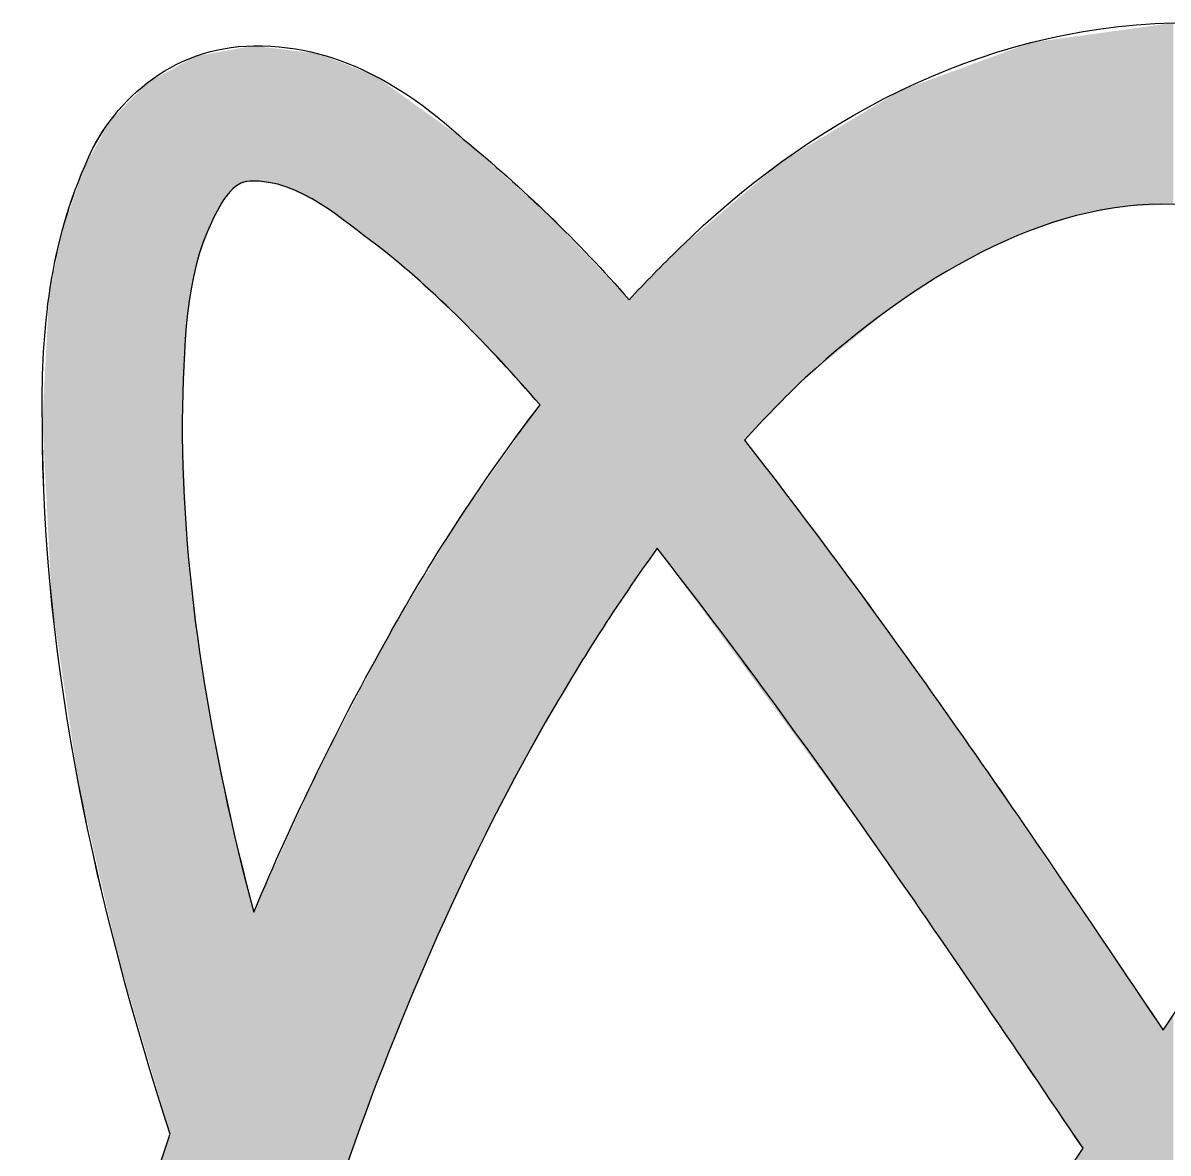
# Model space of a CAD drawing. Extents: x 0 to 50.4, y 0 to 50.
# Drawn here: x 0.05 to 25.2, y 25.2 to 50.02 of the extents above; entities that cross this region are included whole.
import ezdxf

# ---------------------------------------------------------------- set-up
doc = ezdxf.new("R2010")
doc.units = 0
doc.layers.add('LAYER_1', color=7, linetype='CONTINUOUS')

# ---------------------------------------------------------------- blocks, each defined once
blk = doc.blocks.new('BLOCK_2')
at = {"layer": 'LAYER_1'}
blk.add_open_spline([(47.658, 16.953), (47.944, 14.802), (48.274, 11.767), (48.112, 8.697), (48.022, 7.164), (47.88, 5.394), (47.143, 4.01), (46.751, 3.333), (46.085, 2.68), (45.501, 2.82), (44.513, 2.803), (43.587, 3.598), (42.491, 4.452), (41.147, 5.592), (39.972, 6.887), (38.802, 8.331), (40.094, 9.985), (41.258, 11.733), (42.283, 13.56), (44.27, 17.048), (45.856, 20.732), (47.129, 24.496), (48.952, 29.828), (50.337, 35.469), (50.362, 41.279), (50.403, 43.033), (50.266, 45.021), (49.424, 46.982), (48.868, 48.404), (47.481, 49.73), (45.501, 49.762), (43.38, 49.795), (41.8, 48.643), (40.739, 47.671), (39.431, 46.61), (38.213, 45.444), (37.099, 44.186), (36.803, 44.495), (36.501, 44.797), (36.193, 45.092), (33.416, 47.816), (29.623, 49.931), (25.311, 50.019), (21, 49.919), (17.224, 47.79), (14.461, 45.062), (14.084, 44.698), (13.718, 44.323), (13.361, 43.939), (12.248, 45.214), (11.028, 46.395), (9.716, 47.468), (8.658, 48.424), (7.137, 49.539), (5.122, 49.517), (3.275, 49.493), (1.957, 48.242), (1.413, 46.888), (0.583, 44.985), (0.446, 43.026), (0.474, 41.279), (0.474, 35.889), (1.662, 30.631), (3.281, 25.617), (3.269, 25.597), (3.267, 25.577), (3.26, 25.557), (1.453, 20.205), (0.089, 14.536), (0.083, 8.697), (0.047, 6.937), (0.196, 4.927), (1.058, 2.932), (1.631, 1.467), (3.065, 0.104), (5.123, 0.074), (7.305, 0.044), (8.907, 1.226), (9.962, 2.209), (11.379, 3.372), (12.69, 4.656), (13.881, 6.044), (14.157, 5.755), (14.439, 5.47), (14.727, 5.191), (17.453, 2.514), (21.14, 0.421), (25.311, 0.34), (29.482, 0.407), (33.186, 2.486), (35.926, 5.158), (36.388, 5.596), (36.825, 6.054), (37.252, 6.518), (38.483, 5.185), (39.771, 3.958), (41.209, 2.882), (42.353, 1.959), (43.802, 1.113), (45.501, 1.102), (47.036, 1.243), (48.066, 2.299), (48.489, 3.412), (49.208, 5.23), (49.188, 7.135), (49.095, 8.698), (48.928, 11.895), (48.227, 14.86), (47.658, 16.953)], degree=3, knots=[0, 0, 0, 0, 1, 1, 1, 2, 2, 2, 3, 3, 3, 4, 4, 4, 5, 5, 5, 6, 6, 6, 7, 7, 7, 8, 8, 8, 9, 9, 9, 10, 10, 10, 11, 11, 11, 12, 12, 12, 13, 13, 13, 14, 14, 14, 15, 15, 15, 16, 16, 16, 17, 17, 17, 18, 18, 18, 19, 19, 19, 20, 20, 20, 21, 21, 21, 22, 22, 22, 23, 23, 23, 24, 24, 24, 25, 25, 25, 26, 26, 26, 27, 27, 27, 28, 28, 28, 29, 29, 29, 30, 30, 30, 31, 31, 31, 32, 32, 32, 33, 33, 33, 34, 34, 34, 35, 35, 35, 36, 36, 36, 36], dxfattribs=at)
blk = doc.blocks.new('BLOCK_3')
at = {"layer": 'LAYER_1'}
blk.add_open_spline([(17.227, 42.223), (19.611, 44.394), (22.474, 46.136), (25.311, 46.034), (28.148, 46.122), (30.993, 44.366), (33.365, 42.191), (33.752, 41.823), (34.123, 41.435), (34.486, 41.036), (34.486, 41.036), (34.04, 40.465), (34.04, 40.465), (30.849, 36.379), (27.951, 32.128), (25.088, 27.899), (22.287, 32.072), (19.454, 36.257), (16.341, 40.28), (16.341, 40.28), (15.898, 40.853), (15.898, 40.853), (16.322, 41.328), (16.765, 41.785), (17.227, 42.223)], degree=3, knots=[0, 0, 0, 0, 1, 1, 1, 2, 2, 2, 3, 3, 3, 4, 4, 4, 5, 5, 5, 6, 6, 6, 7, 7, 7, 8, 8, 8, 8], dxfattribs=at)
blk = doc.blocks.new('BLOCK_4')
at = {"layer": 'LAYER_1'}
blk.add_open_spline([(4.193, 45.648), (4.411, 46.114), (4.657, 46.53), (5.029, 46.544), (6.16, 46.588), (7.098, 45.64), (7.822, 45.14), (9.115, 44.124), (10.284, 42.922), (11.406, 41.63), (10.175, 40.022), (9.064, 38.328), (8.082, 36.56), (6.977, 34.593), (5.987, 32.565), (5.116, 30.487), (4.169, 34.059), (3.545, 37.671), (3.545, 41.279), (3.577, 42.922), (3.613, 44.465), (4.193, 45.648)], degree=3, knots=[0, 0, 0, 0, 1, 1, 1, 2, 2, 2, 3, 3, 3, 4, 4, 4, 5, 5, 5, 6, 6, 6, 7, 7, 7, 7], dxfattribs=at)
blk = doc.blocks.new('BLOCK_6')
at = {"layer": 'LAYER_1'}
blk.add_open_spline([(13.691, 11.71), (13.691, 11.71), (13.53, 11.505), (13.53, 11.505), (12.694, 12.68), (11.918, 13.896), (11.205, 15.149), (9.522, 18.096), (8.142, 21.222), (6.99, 24.442), (8.199, 27.99), (9.68, 31.431), (11.521, 34.655), (12.283, 35.981), (13.097, 37.267), (13.979, 38.481), (17.275, 34.262), (20.294, 29.794), (23.332, 25.306), (20.189, 20.669), (17.089, 16.053), (13.691, 11.71)], degree=3, knots=[0, 0, 0, 0, 1, 1, 1, 2, 2, 2, 3, 3, 3, 4, 4, 4, 5, 5, 5, 6, 6, 6, 7, 7, 7, 7], dxfattribs=at)
blk = doc.blocks.new('*U9')
at = {"layer": 'LAYER_1', "color": 7}
for points in [[(24.199, 45.979), (23.332, 49.744), (24.199, 49.864)], [(24.247, 45.988), (24.199, 49.864), (24.247, 49.871)], [(25.088, 46.024), (24.247, 49.871), (25.088, 49.987)], [(25.311, 46.034), (25.088, 49.987), (25.311, 50.018)], [(22.135, 45.445), (22.005, 49.519), (22.135, 49.567)], [(22.186, 45.462), (22.135, 49.567), (22.186, 49.586)], [(22.281, 45.493), (22.186, 49.586), (22.281, 49.599)], [(23.095, 45.757), (22.281, 49.599), (23.095, 49.711)], [(23.187, 45.787), (23.095, 49.711), (23.187, 49.724)], [(23.332, 45.814), (23.187, 49.724), (23.332, 49.744)], [(3.975, 45.043), (3.907, 49.298), (3.975, 49.311)], [(4.022, 45.172), (3.975, 49.311), (4.022, 49.319)], [(4.05, 45.252), (4.022, 49.319), (4.05, 49.324)], [(4.193, 45.648), (4.05, 49.324), (4.193, 49.349)], [(4.231, 45.714), (4.193, 49.349), (4.231, 49.356)], [(4.347, 45.913), (4.231, 49.356), (4.347, 49.377)], [(4.471, 46.126), (4.347, 49.377), (4.471, 49.4)], [(4.524, 46.216), (4.471, 49.4), (4.524, 49.409)], [(4.553, 46.266), (4.524, 49.409), (4.553, 49.414)], [(4.772, 46.464), (4.553, 49.414), (4.772, 49.453)], [(4.815, 46.477), (4.772, 49.453), (4.815, 49.461)], [(4.853, 46.489), (4.815, 49.461), (4.853, 49.468)], [(4.986, 46.531), (4.853, 49.468), (4.986, 49.492)], [(5.03, 46.545), (4.986, 49.492), (5.03, 49.5)], [(5.117, 46.539), (5.03, 49.5), (5.117, 49.515)], [(5.03, 46.545), (5.03, 49.5), (5.117, 46.539)], [(5.123, 46.538), (5.117, 49.515), (5.123, 49.516)], [(5.117, 46.539), (5.117, 49.515), (5.123, 46.538)], [(5.123, 46.538), (5.123, 49.516), (5.201, 46.533)], [(5.201, 46.533), (5.201, 49.507), (5.445, 46.517)], [(5.445, 46.517), (5.445, 49.476), (5.509, 46.5)], [(5.509, 46.5), (5.509, 49.468), (5.535, 46.493)], [(5.535, 46.493), (5.535, 49.465), (5.841, 46.414)], [(5.841, 46.414), (5.841, 49.427), (5.861, 46.404)], [(5.861, 46.404), (5.861, 49.425), (6.483, 46.094)], [(6.483, 46.094), (6.483, 49.347), (6.511, 46.079)], [(6.511, 46.079), (6.511, 49.344), (6.541, 46.065)], [(6.541, 46.065), (6.541, 49.34), (6.578, 46.046)], [(6.578, 46.046), (6.578, 49.326), (6.651, 45.993)], [(22.005, 45.387), (21.217, 49.229), (22.005, 49.519)], [(3.545, 0.412), (3.281, 48.978), (3.545, 49.124)], [(3.657, 43.514), (3.545, 49.124), (3.657, 49.185)], [(3.663, 43.636), (3.657, 49.185), (3.663, 49.189)], [(3.7, 43.843), (3.663, 49.189), (3.7, 49.209)], [(3.84, 44.632), (3.7, 49.209), (3.84, 49.286)], [(3.851, 44.697), (3.84, 49.286), (3.851, 49.288)], [(3.907, 44.851), (3.851, 49.288), (3.907, 49.298)], [(6.651, 45.993), (6.651, 49.297), (6.878, 45.828)], [(6.878, 45.828), (6.878, 49.209), (6.99, 45.747)], [(6.99, 45.747), (6.99, 49.166), (7.596, 45.305)], [(20.832, 44.83), (20.085, 48.813), (20.832, 49.088)], [(20.936, 44.889), (20.832, 49.088), (20.936, 49.126)], [(21.099, 44.981), (20.936, 49.126), (21.099, 49.186)], [(21.217, 45.033), (21.099, 49.186), (21.217, 49.229)], [(3.261, 25.685), (2.779, 48.701), (3.261, 48.967)], [(3.281, 25.617), (3.261, 48.967), (3.281, 48.978)], [(3.261, 25.685), (3.261, 48.967), (3.281, 25.617)], [(3.281, 0.557), (3.281, 48.978), (3.545, 0.412)], [(7.596, 45.305), (7.596, 48.93), (7.778, 45.172)], [(7.778, 45.172), (7.778, 48.859), (7.822, 45.14)], [(7.822, 45.14), (7.822, 48.828), (7.949, 45.034)], [(20.085, 44.41), (19.892, 48.742), (20.085, 48.813)], [(2.779, 27.32), (2.534, 48.451), (2.779, 48.701)], [(2.779, 27.32), (2.779, 48.701), (3.261, 25.685)], [(7.949, 45.034), (7.949, 48.736), (7.965, 45.02)], [(7.965, 45.02), (7.965, 48.725), (8.082, 44.922)], [(8.082, 44.922), (8.082, 48.64), (8.418, 44.64)], [(19.478, 44.003), (19.306, 48.526), (19.478, 48.589)], [(19.892, 44.281), (19.478, 48.589), (19.892, 48.742)], [(2.534, 28.152), (2.159, 48.068), (2.534, 48.451)], [(2.534, 28.152), (2.534, 48.451), (2.779, 27.32)], [(8.418, 44.64), (8.418, 48.399), (8.77, 44.345)], [(18.977, 43.651), (18.88, 48.271), (18.977, 48.329)], [(19.097, 43.749), (18.977, 48.329), (19.097, 48.401)], [(19.306, 43.888), (19.097, 48.401), (19.306, 48.526)], [(2.159, 29.421), (2.002, 47.908), (2.159, 48.068)], [(2.159, 29.421), (2.159, 48.068), (2.534, 28.152)], [(8.77, 44.345), (8.77, 48.147), (8.898, 44.224)], [(8.898, 44.224), (8.898, 48.055), (9.018, 44.111)], [(18.607, 43.349), (17.227, 47.28), (18.607, 48.107)], [(18.627, 43.366), (18.607, 48.107), (18.627, 48.12)], [(18.752, 43.468), (18.627, 48.12), (18.752, 48.195)], [(18.88, 43.571), (18.752, 48.195), (18.88, 48.271)], [(1.962, 30.285), (1.646, 47.303), (1.962, 47.867)], [(2.002, 30.108), (1.962, 47.867), (2.002, 47.908)], [(1.962, 30.285), (1.962, 47.867), (2.002, 30.108)], [(2.002, 30.108), (2.002, 47.908), (2.159, 29.421)], [(9.018, 44.111), (9.018, 47.969), (9.538, 43.621)], [(9.538, 43.621), (9.538, 47.595), (9.651, 43.515)], [(1.646, 31.668), (1.412, 46.888), (1.646, 47.303)], [(1.646, 31.668), (1.646, 47.303), (1.962, 30.285)], [(9.651, 43.515), (9.651, 47.515), (9.678, 43.489)], [(9.678, 43.489), (9.678, 47.495), (9.716, 43.448)], [(9.716, 43.448), (9.716, 47.468), (9.846, 43.309)], [(9.846, 43.309), (9.846, 47.352), (9.962, 43.183)], [(9.962, 43.183), (9.962, 47.248), (9.999, 43.144)], [(9.999, 43.144), (9.999, 47.216), (10.206, 42.921)], [(16.945, 41.932), (16.716, 46.974), (16.945, 47.111)], [(16.973, 41.961), (16.945, 47.111), (16.973, 47.128)], [(17.227, 42.223), (16.973, 47.128), (17.227, 47.28)], [(1.412, 32.687), (1.271, 46.483), (1.412, 46.888)], [(1.412, 32.687), (1.412, 46.888), (1.646, 31.668)], [(10.206, 42.921), (10.206, 47.031), (10.508, 42.596)], [(16.651, 41.629), (16.341, 46.656), (16.651, 46.919)], [(16.716, 41.696), (16.651, 46.919), (16.716, 46.974)], [(10.508, 42.596), (10.508, 46.762), (11.205, 41.846)], [(16.341, 41.31), (16.189, 46.527), (16.341, 46.656)], [(1.271, 33.307), (1.059, 45.875), (1.271, 46.483)], [(1.271, 33.307), (1.271, 46.483), (1.412, 32.687)], [(15.937, 40.894), (15.898, 46.28), (15.937, 46.314)], [(16.189, 41.153), (15.937, 46.314), (16.189, 46.527)], [(11.205, 41.846), (11.205, 46.142), (11.407, 41.63)], [(15.898, 35.874), (14.727, 45.287), (15.898, 46.28)], [(1.059, 34.742), (0.996, 45.697), (1.059, 45.875)], [(1.059, 34.742), (1.059, 45.875), (1.271, 33.307)], [(0.996, 35.162), (0.912, 45.454), (0.996, 45.697)], [(0.996, 35.162), (0.996, 45.697), (1.059, 34.742)], [(0.912, 35.734), (0.685, 44.34), (0.912, 45.454)], [(0.912, 35.734), (0.912, 45.454), (0.996, 35.162)], [(14.727, 37.465), (14.461, 45.062), (14.727, 45.287)], [(14.727, 37.465), (14.727, 45.287), (15.898, 35.874)], [(14.461, 37.826), (13.979, 44.57), (14.461, 45.062)], [(14.461, 37.826), (14.461, 45.062), (14.727, 37.465)], [(13.979, 38.481), (13.881, 44.47), (13.979, 44.57)], [(13.979, 38.481), (13.979, 44.57), (14.461, 37.826)], [(0.685, 37.263), (0.621, 44.025), (0.685, 44.34)], [(0.685, 37.263), (0.685, 44.34), (0.912, 35.734)], [(13.691, 38.058), (13.53, 44.112), (13.691, 44.277)], [(13.881, 38.337), (13.691, 44.277), (13.881, 44.47)], [(0.621, 38.483), (0.537, 42.446), (0.621, 44.025)], [(0.621, 38.483), (0.621, 44.025), (0.685, 37.263)], [(13.53, 37.82), (13.361, 43.939), (13.53, 44.112)], [(0.537, 40.09), (0.475, 41.279), (0.537, 42.446)], [(0.537, 40.09), (0.537, 42.446), (0.621, 38.483)], [(11.407, 34.439), (11.205, 41.346), (11.407, 41.63)], [(3.545, 0.412), (3.545, 41.279), (3.657, 0.351)], [(11.205, 34.063), (10.508, 40.364), (11.205, 41.346)], [(15.898, 35.874), (15.898, 40.853), (15.937, 35.82)], [(15.937, 35.82), (15.937, 40.802), (16.189, 35.478)], [(10.508, 32.762), (10.206, 39.938), (10.508, 40.364)], [(16.189, 35.478), (16.189, 40.477), (16.341, 35.271)], [(16.341, 35.271), (16.341, 40.28), (16.651, 34.851)], [(10.206, 32.198), (9.999, 39.645), (10.206, 39.938)], [(16.651, 34.851), (16.651, 39.868), (16.716, 34.762)], [(16.716, 34.762), (16.716, 39.781), (16.945, 34.451)], [(9.962, 31.679), (9.846, 39.43), (9.962, 39.594)], [(9.999, 31.756), (9.962, 39.594), (9.999, 39.645)], [(9.716, 31.155), (9.678, 39.194), (9.716, 39.247)], [(9.846, 31.431), (9.716, 39.247), (9.846, 39.43)], [(16.945, 34.451), (16.945, 39.477), (16.973, 34.413)], [(16.973, 34.413), (16.973, 39.439), (17.227, 34.067)], [(9.651, 31.016), (9.538, 38.969), (9.651, 39.155)], [(9.678, 31.075), (9.651, 39.155), (9.678, 39.194)], [(17.227, 34.067), (17.227, 39.1), (18.607, 32.192)], [(9.538, 30.776), (9.018, 38.108), (9.538, 38.969)], [(3.657, 0.351), (3.657, 38.573), (3.663, 0.347)], [(3.663, 0.347), (3.663, 38.521), (3.7, 0.327)], [(3.7, 0.327), (3.7, 38.209), (3.84, 0.302)], [(9.018, 29.67), (8.898, 37.91), (9.018, 38.108)], [(8.898, 29.38), (8.77, 37.697), (8.898, 37.91)], [(8.77, 29.068), (8.418, 37.116), (8.77, 37.697)], [(18.607, 32.192), (18.607, 37.262), (18.627, 32.164)], [(18.627, 32.164), (18.627, 37.235), (18.752, 31.994)], [(3.84, 0.302), (3.84, 37.022), (3.851, 0.3)], [(8.418, 28.218), (8.082, 36.56), (8.418, 37.116)], [(18.752, 31.994), (18.752, 37.06), (18.88, 31.809)], [(3.851, 0.3), (3.851, 36.923), (3.907, 0.291)], [(18.88, 31.809), (18.88, 36.882), (18.977, 31.667)], [(18.977, 31.667), (18.977, 36.746), (19.097, 31.491)], [(8.082, 27.405), (7.965, 36.336), (8.082, 36.56)], [(19.097, 31.491), (19.097, 36.577), (19.306, 31.187)], [(7.949, 27.081), (7.822, 36.063), (7.949, 36.305)], [(7.965, 27.121), (7.949, 36.305), (7.965, 36.336)], [(19.306, 31.187), (19.306, 36.285), (19.478, 30.935)], [(7.778, 26.612), (7.596, 35.633), (7.778, 35.98)], [(7.822, 26.731), (7.778, 35.98), (7.822, 36.063)], [(19.478, 30.935), (19.478, 36.044), (19.892, 30.33)], [(7.596, 26.111), (6.99, 34.477), (7.596, 35.633)], [(19.892, 30.33), (19.892, 35.463), (20.085, 30.049)], [(20.085, 30.049), (20.085, 35.193), (20.832, 28.957)], [(6.99, 16.326), (6.878, 34.264), (6.99, 34.477)], [(6.878, 16.539), (6.651, 33.831), (6.878, 34.264)], [(6.878, 16.539), (6.878, 34.264), (6.99, 16.326)], [(20.832, 28.957), (20.832, 34.146), (20.936, 28.806)], [(20.936, 28.806), (20.936, 33.994), (21.099, 28.567)], [(6.651, 17.039), (6.578, 33.693), (6.651, 33.831)], [(6.651, 17.039), (6.651, 33.831), (6.878, 16.539)], [(21.099, 28.567), (21.099, 33.753), (21.217, 28.395)], [(6.483, 17.41), (5.861, 32.13), (6.483, 33.501)], [(6.511, 17.347), (6.483, 33.501), (6.511, 33.565)], [(6.483, 17.41), (6.483, 33.501), (6.511, 17.347)], [(6.541, 17.281), (6.511, 33.565), (6.541, 33.622)], [(6.511, 17.347), (6.511, 33.565), (6.541, 17.281)], [(6.578, 17.199), (6.541, 33.622), (6.578, 33.693)], [(6.541, 17.281), (6.541, 33.622), (6.578, 17.199)], [(6.578, 17.199), (6.578, 33.693), (6.651, 17.039)], [(21.217, 28.395), (21.217, 33.581), (22.005, 27.244)], [(22.005, 27.244), (22.005, 32.424), (22.135, 27.054)], [(22.135, 27.054), (22.135, 32.233), (22.186, 26.98)], [(5.841, 18.824), (5.535, 31.411), (5.841, 32.086)], [(5.861, 18.78), (5.841, 32.086), (5.861, 32.13)], [(5.841, 18.824), (5.841, 32.086), (5.861, 18.78)], [(5.861, 18.78), (5.861, 32.13), (6.483, 17.41)], [(22.186, 26.98), (22.186, 32.159), (22.281, 26.84)], [(22.281, 26.84), (22.281, 32.018), (23.095, 25.653)], [(5.445, 19.288), (5.201, 30.672), (5.445, 31.211)], [(5.509, 19.555), (5.445, 31.211), (5.509, 31.353)], [(5.535, 19.498), (5.509, 31.353), (5.535, 31.411)], [(5.509, 19.555), (5.509, 31.353), (5.535, 19.498)], [(5.535, 19.498), (5.535, 31.411), (5.841, 18.824)], [(23.095, 25.653), (23.095, 30.824), (23.187, 25.518)], [(23.187, 25.518), (23.187, 30.689), (23.332, 25.305)], [(5.123, 17.961), (5.117, 30.487), (5.123, 30.5)], [(5.201, 18.282), (5.123, 30.5), (5.201, 30.672)], [(25.311, 21.717), (25.088, 27.898), (25.311, 28.222)], [(3.261, 0.568), (2.779, 23.998), (3.261, 25.557)], [(3.281, 0.557), (3.261, 25.557), (3.281, 25.617)], [(3.261, 0.568), (3.261, 25.557), (3.281, 0.557)], [(23.332, 18.811), (23.187, 25.092), (23.332, 25.305)]]:
    blk.add_solid(points, dxfattribs=at)
at = {"layer": 'LAYER_1', "color": 7, "extrusion": (0, 0, -1)}
for points in [[(-24.199, 45.979), (-24.199, 49.864), (-24.247, 45.988)], [(-24.247, 45.988), (-24.247, 49.871), (-25.088, 46.024)], [(-25.088, 46.024), (-25.088, 49.987), (-25.311, 46.034)], [(-22.135, 45.445), (-22.135, 49.567), (-22.186, 45.462)], [(-22.186, 45.462), (-22.186, 49.586), (-22.281, 45.493)], [(-22.281, 45.493), (-22.281, 49.599), (-23.095, 45.757)], [(-23.095, 45.757), (-23.095, 49.711), (-23.187, 45.787)], [(-23.187, 45.787), (-23.187, 49.724), (-23.332, 45.814)], [(-23.332, 45.814), (-23.332, 49.744), (-24.199, 45.979)], [(-3.975, 45.043), (-3.975, 49.311), (-4.022, 45.172)], [(-4.022, 45.172), (-4.022, 49.319), (-4.05, 45.252)], [(-4.05, 45.252), (-4.05, 49.324), (-4.193, 45.648)], [(-4.193, 45.648), (-4.193, 49.349), (-4.231, 45.714)], [(-4.231, 45.714), (-4.231, 49.356), (-4.347, 45.913)], [(-4.347, 45.913), (-4.347, 49.377), (-4.471, 46.126)], [(-4.471, 46.126), (-4.471, 49.4), (-4.524, 46.216)], [(-4.524, 46.216), (-4.524, 49.409), (-4.553, 46.266)], [(-4.553, 46.266), (-4.553, 49.414), (-4.772, 46.464)], [(-4.772, 46.464), (-4.772, 49.453), (-4.815, 46.477)], [(-4.815, 46.477), (-4.815, 49.461), (-4.853, 46.489)], [(-4.853, 46.489), (-4.853, 49.468), (-4.986, 46.531)], [(-4.986, 46.531), (-4.986, 49.492), (-5.03, 46.545)], [(-5.201, 46.533), (-5.123, 49.516), (-5.201, 49.507)], [(-5.445, 46.517), (-5.201, 49.507), (-5.445, 49.476)], [(-5.509, 46.5), (-5.445, 49.476), (-5.509, 49.468)], [(-5.535, 46.493), (-5.509, 49.468), (-5.535, 49.465)], [(-5.841, 46.414), (-5.535, 49.465), (-5.841, 49.427)], [(-5.861, 46.404), (-5.841, 49.427), (-5.861, 49.425)], [(-6.483, 46.094), (-5.861, 49.425), (-6.483, 49.347)], [(-6.511, 46.079), (-6.483, 49.347), (-6.511, 49.344)], [(-6.541, 46.065), (-6.511, 49.344), (-6.541, 49.34)], [(-6.578, 46.046), (-6.541, 49.34), (-6.578, 49.326)], [(-6.651, 45.993), (-6.578, 49.326), (-6.651, 49.297)], [(-22.005, 45.387), (-22.005, 49.519), (-22.135, 45.445)], [(-3.545, 41.279), (-3.545, 49.124), (-3.657, 43.514)], [(-3.657, 43.514), (-3.657, 49.185), (-3.663, 43.636)], [(-3.663, 43.636), (-3.663, 49.189), (-3.7, 43.843)], [(-3.7, 43.843), (-3.7, 49.209), (-3.84, 44.632)], [(-3.84, 44.632), (-3.84, 49.286), (-3.851, 44.697)], [(-3.851, 44.697), (-3.851, 49.288), (-3.907, 44.851)], [(-3.907, 44.851), (-3.907, 49.298), (-3.975, 45.043)], [(-6.878, 45.828), (-6.651, 49.297), (-6.878, 49.209)], [(-6.99, 45.747), (-6.878, 49.209), (-6.99, 49.166)], [(-7.596, 45.305), (-6.99, 49.166), (-7.596, 48.93)], [(-20.832, 44.83), (-20.832, 49.088), (-20.936, 44.889)], [(-20.936, 44.889), (-20.936, 49.126), (-21.099, 44.981)], [(-21.099, 44.981), (-21.099, 49.186), (-21.217, 45.033)], [(-21.217, 45.033), (-21.217, 49.229), (-22.005, 45.387)], [(-7.778, 45.172), (-7.596, 48.93), (-7.778, 48.859)], [(-7.822, 45.14), (-7.778, 48.859), (-7.822, 48.828)], [(-7.949, 45.034), (-7.822, 48.828), (-7.949, 48.736)], [(-20.085, 44.41), (-20.085, 48.813), (-20.832, 44.83)], [(-7.965, 45.02), (-7.949, 48.736), (-7.965, 48.725)], [(-8.082, 44.922), (-7.965, 48.725), (-8.082, 48.64)], [(-8.418, 44.64), (-8.082, 48.64), (-8.418, 48.399)], [(-19.478, 44.003), (-19.478, 48.589), (-19.892, 44.281)], [(-19.892, 44.281), (-19.892, 48.742), (-20.085, 44.41)], [(-8.77, 44.345), (-8.418, 48.399), (-8.77, 48.147)], [(-18.977, 43.651), (-18.977, 48.329), (-19.097, 43.749)], [(-19.097, 43.749), (-19.097, 48.401), (-19.306, 43.888)], [(-19.306, 43.888), (-19.306, 48.526), (-19.478, 44.003)], [(-8.898, 44.224), (-8.77, 48.147), (-8.898, 48.055)], [(-9.018, 44.111), (-8.898, 48.055), (-9.018, 47.969)], [(-18.607, 43.349), (-18.607, 48.107), (-18.627, 43.366)], [(-18.627, 43.366), (-18.627, 48.12), (-18.752, 43.468)], [(-18.752, 43.468), (-18.752, 48.195), (-18.88, 43.571)], [(-18.88, 43.571), (-18.88, 48.271), (-18.977, 43.651)], [(-9.538, 43.621), (-9.018, 47.969), (-9.538, 47.595)], [(-9.651, 43.515), (-9.538, 47.595), (-9.651, 47.515)], [(-9.678, 43.489), (-9.651, 47.515), (-9.678, 47.495)], [(-9.716, 43.448), (-9.678, 47.495), (-9.716, 47.468)], [(-9.846, 43.309), (-9.716, 47.468), (-9.846, 47.352)], [(-9.962, 43.183), (-9.846, 47.352), (-9.962, 47.248)], [(-9.999, 43.144), (-9.962, 47.248), (-9.999, 47.216)], [(-10.206, 42.921), (-9.999, 47.216), (-10.206, 47.031)], [(-16.945, 41.932), (-16.945, 47.111), (-16.973, 41.961)], [(-16.973, 41.961), (-16.973, 47.128), (-17.227, 42.223)], [(-17.227, 42.223), (-17.227, 47.28), (-18.607, 43.349)], [(-10.508, 42.596), (-10.206, 47.031), (-10.508, 46.762)], [(-16.651, 41.629), (-16.651, 46.919), (-16.716, 41.696)], [(-16.716, 41.696), (-16.716, 46.974), (-16.945, 41.932)], [(-11.205, 41.846), (-10.508, 46.762), (-11.205, 46.142)], [(-16.341, 41.31), (-16.341, 46.656), (-16.651, 41.629)], [(-15.937, 40.894), (-15.937, 46.314), (-16.189, 41.153)], [(-16.189, 41.153), (-16.189, 46.527), (-16.341, 41.31)], [(-11.407, 41.63), (-11.205, 46.142), (-11.407, 45.963)], [(-15.898, 40.853), (-15.898, 46.28), (-15.937, 40.894)], [(-11.407, 34.439), (-11.407, 45.963), (-11.441, 34.503)], [(-11.441, 34.503), (-11.407, 45.963), (-11.441, 45.932)], [(-11.441, 34.503), (-11.441, 45.932), (-11.521, 34.654)], [(-11.521, 34.654), (-11.441, 45.932), (-11.521, 45.861)], [(-11.521, 34.654), (-11.521, 45.861), (-11.613, 34.806)], [(-11.613, 34.806), (-11.521, 45.861), (-11.613, 45.779)], [(-11.613, 34.806), (-11.613, 45.779), (-12.006, 35.455)], [(-12.006, 35.455), (-11.613, 45.779), (-12.006, 45.365)], [(-12.006, 35.455), (-12.006, 45.365), (-12.322, 35.976)], [(-12.322, 35.976), (-12.006, 45.365), (-12.322, 45.033)], [(-12.322, 35.976), (-12.322, 45.033), (-12.705, 36.609)], [(-12.705, 36.609), (-12.322, 45.033), (-12.705, 44.629)], [(-12.705, 36.609), (-12.705, 44.629), (-13.361, 37.572)], [(-13.361, 37.572), (-12.705, 44.629), (-13.361, 43.939)], [(-13.691, 38.058), (-13.691, 44.277), (-13.881, 38.337)], [(-13.881, 38.337), (-13.881, 44.47), (-13.979, 38.481)], [(-13.53, 37.82), (-13.53, 44.112), (-13.691, 38.058)], [(-13.361, 37.572), (-13.361, 43.939), (-13.53, 37.82)], [(-3.657, 0.351), (-3.545, 41.279), (-3.657, 38.573)], [(-11.205, 34.063), (-11.205, 41.346), (-11.407, 34.439)], [(-15.937, 35.82), (-15.898, 40.853), (-15.937, 40.802)], [(-16.189, 35.478), (-15.937, 40.802), (-16.189, 40.477)], [(-10.508, 32.762), (-10.508, 40.364), (-11.205, 34.063)], [(-16.341, 35.271), (-16.189, 40.477), (-16.341, 40.28)], [(-16.651, 34.851), (-16.341, 40.28), (-16.651, 39.868)], [(-10.206, 32.198), (-10.206, 39.938), (-10.508, 32.762)], [(-16.716, 34.762), (-16.651, 39.868), (-16.716, 39.781)], [(-16.945, 34.451), (-16.716, 39.781), (-16.945, 39.477)], [(-9.962, 31.679), (-9.962, 39.594), (-9.999, 31.756)], [(-9.999, 31.756), (-9.999, 39.645), (-10.206, 32.198)], [(-9.716, 31.155), (-9.716, 39.247), (-9.846, 31.431)], [(-9.846, 31.431), (-9.846, 39.43), (-9.962, 31.679)], [(-16.973, 34.413), (-16.945, 39.477), (-16.973, 39.439)], [(-17.227, 34.067), (-16.973, 39.439), (-17.227, 39.1)], [(-9.651, 31.016), (-9.651, 39.155), (-9.678, 31.075)], [(-9.678, 31.075), (-9.678, 39.194), (-9.716, 31.155)], [(-18.607, 32.192), (-17.227, 39.1), (-18.607, 37.262)], [(-9.538, 30.776), (-9.538, 38.969), (-9.651, 31.016)], [(-3.663, 0.347), (-3.657, 38.573), (-3.663, 38.521)], [(-3.7, 0.327), (-3.663, 38.521), (-3.7, 38.209)], [(-3.84, 0.302), (-3.7, 38.209), (-3.84, 37.022)], [(-9.018, 29.67), (-9.018, 38.108), (-9.538, 30.776)], [(-8.898, 29.38), (-8.898, 37.91), (-9.018, 29.67)], [(-8.77, 29.068), (-8.77, 37.697), (-8.898, 29.38)], [(-18.627, 32.164), (-18.607, 37.262), (-18.627, 37.235)], [(-18.752, 31.994), (-18.627, 37.235), (-18.752, 37.06)], [(-3.851, 0.3), (-3.84, 37.022), (-3.851, 36.923)], [(-8.418, 28.218), (-8.418, 37.116), (-8.77, 29.068)], [(-18.88, 31.809), (-18.752, 37.06), (-18.88, 36.882)], [(-3.907, 0.291), (-3.851, 36.923), (-3.907, 36.455)], [(-18.977, 31.667), (-18.88, 36.882), (-18.977, 36.746)], [(-19.097, 31.491), (-18.977, 36.746), (-19.097, 36.577)], [(-8.082, 27.405), (-8.082, 36.56), (-8.418, 28.218)], [(-19.306, 31.187), (-19.097, 36.577), (-19.306, 36.285)], [(-3.907, 8.698), (-3.907, 36.455), (-3.975, 10.325)], [(-3.975, 10.325), (-3.907, 36.455), (-3.975, 35.87)], [(-7.949, 27.081), (-7.949, 36.305), (-7.965, 27.121)], [(-7.965, 27.121), (-7.965, 36.336), (-8.082, 27.405)], [(-19.478, 30.935), (-19.306, 36.285), (-19.478, 36.044)], [(-7.778, 26.612), (-7.778, 35.98), (-7.822, 26.731)], [(-7.822, 26.731), (-7.822, 36.063), (-7.949, 27.081)], [(-19.892, 30.33), (-19.478, 36.044), (-19.892, 35.463)], [(-3.975, 10.325), (-3.975, 35.87), (-4.022, 11.416)], [(-4.022, 11.416), (-3.975, 35.87), (-4.022, 35.618)], [(-4.022, 11.416), (-4.022, 35.618), (-4.05, 11.656)], [(-4.05, 11.656), (-4.022, 35.618), (-4.05, 35.462)], [(-7.596, 26.111), (-7.596, 35.633), (-7.778, 26.612)], [(-4.05, 11.656), (-4.05, 35.462), (-4.193, 12.844)], [(-4.193, 12.844), (-4.05, 35.462), (-4.193, 34.689)], [(-20.085, 30.049), (-19.892, 35.463), (-20.085, 35.193)], [(-20.832, 28.957), (-20.085, 35.193), (-20.832, 34.146)], [(-4.193, 12.844), (-4.193, 34.689), (-4.231, 13.165)], [(-4.231, 13.165), (-4.193, 34.689), (-4.231, 34.48)], [(-4.231, 13.165), (-4.231, 34.48), (-4.347, 14.134)], [(-4.347, 14.134), (-4.231, 34.48), (-4.347, 33.849)], [(-6.99, 24.442), (-6.99, 34.477), (-7.596, 26.111)], [(-20.936, 28.806), (-20.832, 34.146), (-20.936, 33.994)], [(-21.099, 28.567), (-20.936, 33.994), (-21.099, 33.753)], [(-4.347, 14.134), (-4.347, 33.849), (-4.471, 14.801)], [(-4.471, 14.801), (-4.347, 33.849), (-4.471, 33.173)], [(-21.217, 28.395), (-21.099, 33.753), (-21.217, 33.581)], [(-22.005, 27.244), (-21.217, 33.581), (-22.005, 32.424)], [(-4.471, 14.801), (-4.471, 33.173), (-4.524, 15.082)], [(-4.524, 15.082), (-4.471, 33.173), (-4.524, 32.955)], [(-4.524, 15.082), (-4.524, 32.955), (-4.553, 15.239)], [(-4.553, 15.239), (-4.524, 32.955), (-4.553, 32.833)], [(-4.553, 15.239), (-4.553, 32.833), (-4.772, 16.415)], [(-4.772, 16.415), (-4.553, 32.833), (-4.772, 31.921)], [(-22.135, 27.054), (-22.005, 32.424), (-22.135, 32.233)], [(-22.186, 26.98), (-22.135, 32.233), (-22.186, 32.159)], [(-22.281, 26.84), (-22.186, 32.159), (-22.281, 32.018)], [(-23.095, 25.653), (-22.281, 32.018), (-23.095, 30.824)], [(-4.772, 16.415), (-4.772, 31.921), (-4.815, 16.646)], [(-4.815, 16.646), (-4.772, 31.921), (-4.815, 31.742)], [(-4.815, 16.646), (-4.815, 31.742), (-4.853, 16.849)], [(-4.853, 16.849), (-4.815, 31.742), (-4.853, 31.585)], [(-4.853, 16.849), (-4.853, 31.585), (-4.986, 17.399)], [(-4.986, 17.399), (-4.853, 31.585), (-4.986, 31.029)], [(-5.445, 19.288), (-5.445, 31.211), (-5.509, 19.555)], [(-4.986, 17.399), (-4.986, 31.029), (-5.03, 17.578)], [(-5.03, 17.578), (-4.986, 31.029), (-5.03, 30.849)], [(-5.03, 17.578), (-5.03, 30.849), (-5.117, 17.936)], [(-5.117, 17.936), (-5.03, 30.849), (-5.117, 30.487)], [(-23.187, 25.518), (-23.095, 30.824), (-23.187, 30.689)], [(-23.332, 25.305), (-23.187, 30.689), (-23.332, 30.475)], [(-5.117, 17.936), (-5.117, 30.487), (-5.123, 17.961)], [(-5.123, 17.961), (-5.123, 30.5), (-5.201, 18.282)], [(-5.201, 18.282), (-5.201, 30.672), (-5.445, 19.288)], [(-23.332, 18.811), (-23.332, 30.475), (-24.199, 20.083)], [(-24.199, 20.083), (-23.332, 30.475), (-24.199, 29.204)], [(-24.199, 20.083), (-24.199, 29.204), (-24.247, 20.155)], [(-24.247, 20.155), (-24.199, 29.204), (-24.247, 29.133)], [(-24.247, 20.155), (-24.247, 29.133), (-25.088, 21.39)], [(-25.088, 21.39), (-24.247, 29.133), (-25.088, 27.898)], [(-25.088, 21.39), (-25.088, 27.898), (-25.311, 21.717)]]:
    blk.add_solid(points, dxfattribs=at)
blk = doc.blocks.new('BLOCK_9')
at = {"layer": 'LAYER_1'}
for points, knots in [([(47.658, 16.953), (47.944, 14.802), (48.274, 11.767), (48.112, 8.697), (48.022, 7.164), (47.88, 5.394), (47.143, 4.01), (46.75, 3.334), (46.085, 2.68), (45.501, 2.82), (44.513, 2.804), (43.587, 3.598), (42.491, 4.453), (41.147, 5.591), (39.972, 6.887), (38.802, 8.331), (40.094, 9.985), (41.258, 11.733), (42.283, 13.56), (44.27, 17.048), (45.855, 20.732), (47.129, 24.496), (48.952, 29.829), (50.337, 35.469), (50.362, 41.279), (50.403, 43.034), (50.266, 45.021), (49.424, 46.982), (48.868, 48.404), (47.481, 49.73), (45.501, 49.761), (43.379, 49.796), (41.8, 48.642), (40.739, 47.671), (39.431, 46.61), (38.213, 45.444), (37.099, 44.186), (36.803, 44.495), (36.501, 44.797), (36.193, 45.093), (33.415, 47.816), (29.623, 49.931), (25.311, 50.018), (21, 49.919), (17.224, 47.791), (14.461, 45.062), (14.084, 44.698), (13.718, 44.323), (13.361, 43.939), (12.248, 45.214), (11.029, 46.394), (9.716, 47.468), (8.658, 48.424), (7.137, 49.539), (5.123, 49.516), (3.275, 49.493), (1.957, 48.242), (1.412, 46.888), (0.582, 44.984), (0.446, 43.026), (0.475, 41.279), (0.475, 35.889), (1.662, 30.631), (3.281, 25.617), (3.269, 25.596), (3.267, 25.577), (3.261, 25.557), (1.453, 20.205), (0.089, 14.536), (0.083, 8.698), (0.047, 6.937), (0.196, 4.928), (1.059, 2.931), (1.631, 1.467), (3.065, 0.104), (5.123, 0.074), (7.305, 0.044), (8.907, 1.226), (9.962, 2.21), (11.379, 3.372), (12.69, 4.656), (13.881, 6.044), (14.157, 5.755), (14.439, 5.47), (14.727, 5.191), (17.454, 2.514), (21.14, 0.421), (25.311, 0.34), (29.482, 0.407), (33.186, 2.486), (35.926, 5.158), (36.387, 5.597), (36.825, 6.053), (37.252, 6.518), (38.483, 5.184), (39.771, 3.958), (41.209, 2.883), (42.353, 1.959), (43.802, 1.113), (45.501, 1.102), (47.036, 1.244), (48.066, 2.299), (48.489, 3.413), (49.208, 5.23), (49.188, 7.135), (49.095, 8.698), (48.928, 11.895), (48.227, 14.86), (47.658, 16.953)], [0, 0, 0, 0, 1, 1, 1, 2, 2, 2, 3, 3, 3, 4, 4, 4, 5, 5, 5, 6, 6, 6, 7, 7, 7, 8, 8, 8, 9, 9, 9, 10, 10, 10, 11, 11, 11, 12, 12, 12, 13, 13, 13, 14, 14, 14, 15, 15, 15, 16, 16, 16, 17, 17, 17, 18, 18, 18, 19, 19, 19, 20, 20, 20, 21, 21, 21, 22, 22, 22, 23, 23, 23, 24, 24, 24, 25, 25, 25, 26, 26, 26, 27, 27, 27, 28, 28, 28, 29, 29, 29, 30, 30, 30, 31, 31, 31, 32, 32, 32, 33, 33, 33, 34, 34, 34, 35, 35, 35, 36, 36, 36, 36]), ([(4.193, 45.648), (4.411, 46.114), (4.657, 46.53), (5.03, 46.545), (6.16, 46.588), (7.098, 45.64), (7.822, 45.14), (9.115, 44.125), (10.284, 42.922), (11.407, 41.63), (10.175, 40.022), (9.064, 38.328), (8.082, 36.56), (6.977, 34.593), (5.987, 32.565), (5.117, 30.487), (4.169, 34.059), (3.545, 37.672), (3.545, 41.279), (3.577, 42.922), (3.613, 44.465), (4.193, 45.648)], [0, 0, 0, 0, 1, 1, 1, 2, 2, 2, 3, 3, 3, 4, 4, 4, 5, 5, 5, 6, 6, 6, 7, 7, 7, 7]), ([(17.227, 42.223), (19.611, 44.394), (22.474, 46.136), (25.311, 46.034), (28.148, 46.122), (30.993, 44.366), (33.365, 42.191), (33.752, 41.823), (34.123, 41.434), (34.486, 41.036), (34.486, 41.036), (34.04, 40.466), (34.04, 40.466), (30.849, 36.379), (27.951, 32.128), (25.088, 27.898), (22.288, 32.072), (19.454, 36.258), (16.341, 40.28), (16.341, 40.28), (15.898, 40.853), (15.898, 40.853), (16.322, 41.328), (16.765, 41.785), (17.227, 42.223)], [0, 0, 0, 0, 1, 1, 1, 2, 2, 2, 3, 3, 3, 4, 4, 4, 5, 5, 5, 6, 6, 6, 7, 7, 7, 8, 8, 8, 8]), ([(13.691, 11.71), (13.691, 11.71), (13.53, 11.506), (13.53, 11.506), (12.695, 12.68), (11.918, 13.896), (11.205, 15.149), (9.522, 18.095), (8.142, 21.221), (6.99, 24.442), (8.199, 27.99), (9.68, 31.431), (11.521, 34.654), (12.283, 35.98), (13.097, 37.266), (13.979, 38.481), (17.275, 34.263), (20.294, 29.794), (23.332, 25.305), (20.189, 20.669), (17.089, 16.052), (13.691, 11.71)], [0, 0, 0, 0, 1, 1, 1, 2, 2, 2, 3, 3, 3, 4, 4, 4, 5, 5, 5, 6, 6, 6, 7, 7, 7, 7])]:
    blk.add_open_spline(points, degree=3, knots=knots, dxfattribs=at)
at = {"layer": 'LAYER_1', "color": 7}
blk.add_blockref('*U9', (0, 0), dxfattribs=at)

msp = doc.modelspace()

# ---------------------------------------------------------------- block references
at = {"layer": 'LAYER_1'}
for name in ['BLOCK_2', 'BLOCK_9', 'BLOCK_4', 'BLOCK_3', 'BLOCK_6']:
    msp.add_blockref(name, (0, 0), dxfattribs=at)

doc.saveas('drawing.dxf')
